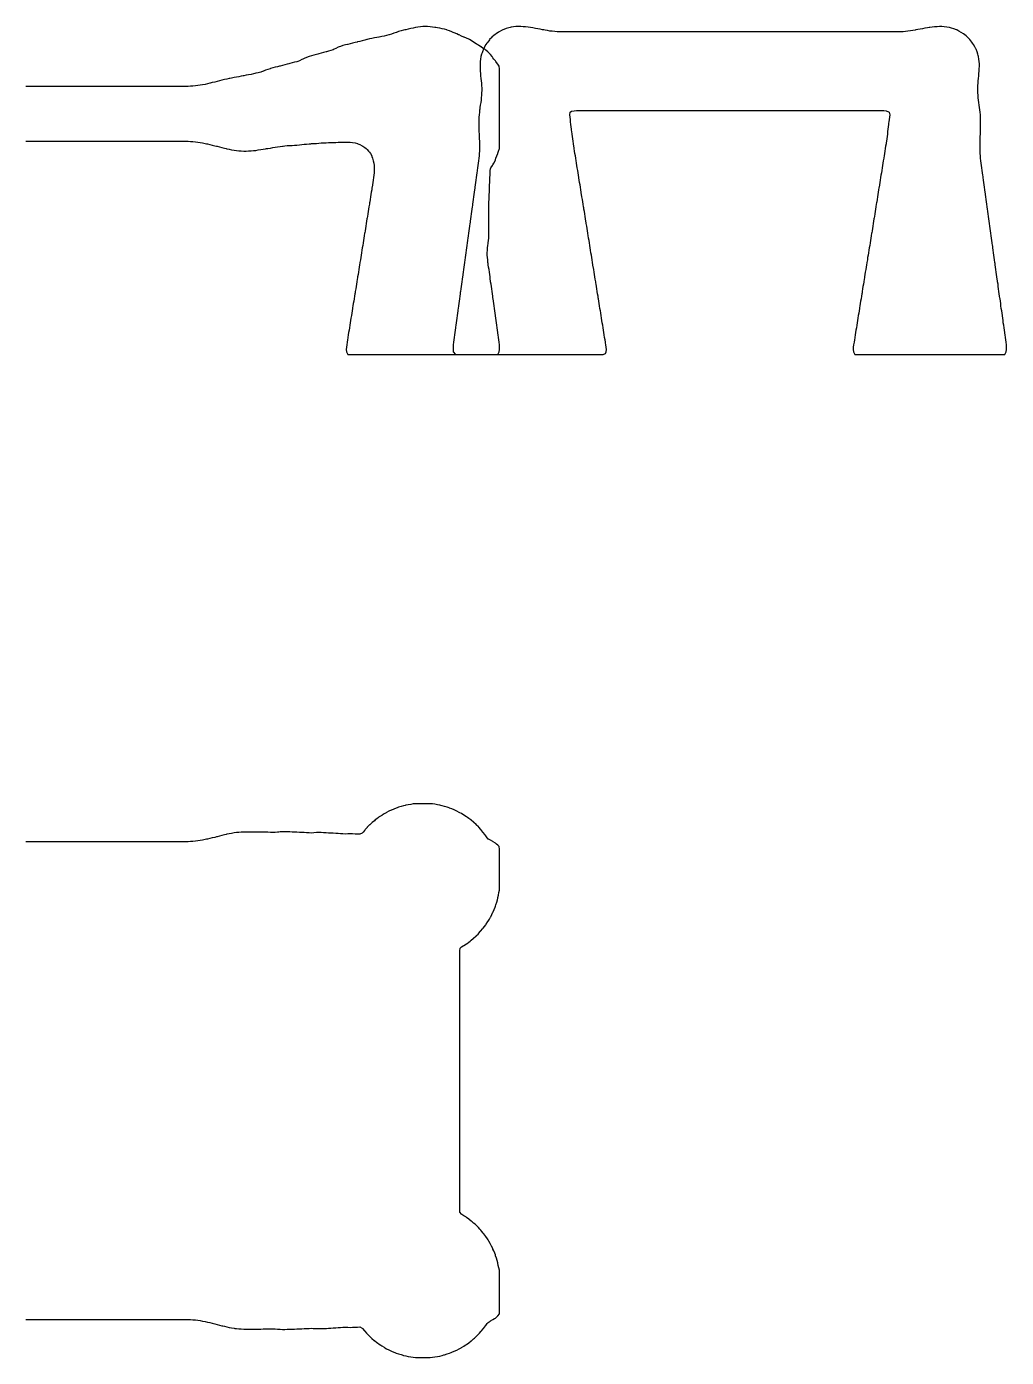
# Model space of a CAD drawing. Header units: millimetres. Extents: x -914 to 1543, y -1243 to 521.
# Drawn here: x 328 to 1543, y -1243 to 406 of the extents above; entities that cross this region are included whole.
import ezdxf

# ---------------------------------------------------------------- set-up
doc = ezdxf.new("R2010")
doc.units = ezdxf.units.MM
for name, color, linetype in [('FRONT', 7, 'Continuous'), ('PLAN', 7, 'Continuous'), ('SIDE', 7, 'Continuous')]:
    doc.layers.add(name, color=color, linetype=linetype)

msp = doc.modelspace()

# ---------------------------------------------------------------- linework, layer by layer
at = {"layer": 'FRONT'}
msp.add_lwpolyline([(327.5, 264), (330.5, 264), (333.5, 264), (336.5, 264), (339.5, 264), (342.5, 264), (345.5, 264), (348.5, 264), (351.5, 264), (354.5, 264), (357.5, 264), (360.5, 264), (363.5, 264), (366.5, 264), (369.5, 264), (372.5, 264), (375.5, 264), (378.5, 264), (381.5, 264), (384.5, 264), (387.5, 264), (390.5, 264), (393.5, 264), (396.5, 264), (399.5, 264), (402.5, 264), (405.5, 264), (408.5, 264), (411.5, 264), (414.5, 264), (417.5, 264), (420.5, 264), (423.5, 264), (426.5, 264), (429.5, 264), (432.5, 264), (435.5, 264), (438.5, 264), (441.5, 264), (444.5, 264), (447.5, 264), (450.5, 264), (453.5, 264), (456.5, 264), (459.5, 264), (462.5, 264), (465.5, 264), (468.5, 264), (471.5, 264), (474.5, 264), (477.5, 264), (480.5, 264), (483.5, 264), (486.5, 264), (489.5, 264), (492.5, 264), (495.5, 264), (498.5, 264), (501.5, 264), (504.5, 264), (507.5, 264), (510.5, 264), (513.5, 264), (516.5, 264), (519.5, 264), (522.5, 264), (525.5, 264), (528.5, 264), (531.5, 263.8), (534.5, 263.6), (537.5, 263.3), (540.5, 263), (543.5, 262.5), (546.5, 262), (549.5, 261.4), (551.5, 261), (552.5, 260.8), (555.5, 260.1), (558.5, 259.3), (561.5, 258.6), (563.6, 258), (564.5, 257.8), (567.5, 257), (570.5, 256.2), (573.5, 255.5), (575.6, 255), (576.5, 254.8), (579.5, 254.2), (582.5, 253.6), (585.5, 253.1), (588.5, 252.7), (591.5, 252.4), (594.5, 252.2), (597.5, 252), (600.5, 252), (603.5, 252.1), (606.5, 252.2), (609.5, 252.5), (612.5, 252.8), (615.5, 253.3), (618.5, 253.8), (621.5, 254.3), (624.5, 254.8), (625.8, 255), (627.5, 255.3), (630.5, 255.7), (633.5, 256.2), (636.5, 256.6), (639.5, 257.1), (642.5, 257.5), (645.5, 257.9), (646.3, 258), (648.5, 258.3), (651.5, 258.7), (654.5, 258.9), (657.5, 259), (660.5, 259.2), (663.5, 259.4), (666.5, 259.7), (669.5, 260), (672.5, 260.3), (675.5, 260.5), (678.5, 260.8), (680.8, 261), (681.5, 261.1), (684.5, 261.3), (687.5, 261.5), (690.5, 261.8), (693.5, 262), (696.5, 262.2), (699.5, 262.3), (702.5, 262.4), (705.5, 262.5), (708.5, 262.6), (711.5, 262.7), (714.5, 262.8), (717.5, 263), (720.5, 263.1), (723.5, 263.1), (726.5, 263), (729.5, 262.8), (732.5, 262.5), (735.5, 262), (738.5, 261.1), (738.9, 261), (741.5, 260), (744.5, 258.5), (745.3, 258), (747.5, 256.5), (749.4, 255), (750.5, 254), (752.3, 252), (753.5, 250.5), (754.5, 249), (756.1, 246), (756.5, 245), (757.2, 243), (758.1, 240), (758.7, 237), (759, 234), (759.2, 231), (759.2, 228), (759.1, 225), (758.9, 222), (758.5, 219), (758, 216), (757.6, 213), (757.1, 210), (756.6, 207), (756.5, 206.4), (756.1, 204), (755.6, 201), (755.1, 198), (754.7, 195), (754.2, 192), (753.7, 189), (753.5, 187.8), (753.2, 186), (752.7, 183), (752.2, 180), (751.7, 177), (751.3, 174), (750.8, 171), (750.5, 169.3), (750.3, 168), (749.8, 165), (749.3, 162), (748.8, 159), (748.4, 156), (747.9, 153), (747.5, 150.7), (747.4, 150), (746.9, 147), (746.4, 144), (745.9, 141), (745.5, 138), (745, 135), (744.5, 132.1), (744.5, 132), (744, 129), (743.5, 126), (743, 123), (742.5, 120), (742.1, 117), (741.6, 114), (741.5, 113.5), (741.1, 111), (740.6, 108), (740.1, 105), (739.6, 102), (739.2, 99), (738.7, 96), (738.5, 94.9), (738.2, 93), (737.7, 90), (737.2, 87), (736.7, 84), (736.3, 81), (735.8, 78), (735.5, 76.3), (735.3, 75), (734.8, 72), (734.3, 69), (733.8, 66), (733.3, 63), (732.9, 60), (732.5, 57.8), (732.4, 57), (731.9, 54), (731.4, 51), (730.9, 48), (730.4, 45), (730, 42), (729.5, 39.2), (729.5, 39), (729, 36), (728.5, 33), (728, 30), (727.5, 27), (727, 24), (726.6, 21), (726.5, 20.6), (726.1, 18), (725.6, 15), (725.1, 12), (724.7, 9), (724.4, 6), (724.8, 3), (726.5, 0), (729.5, 0), (732.5, 0), (735.5, 0), (738.5, 0), (741.5, 0), (744.5, 0), (747.5, 0), (750.5, 0), (753.5, 0), (756.5, 0), (759.5, 0), (762.5, 0), (765.5, 0), (768.5, 0), (771.5, 0), (774.5, 0), (777.5, 0), (780.5, 0), (783.5, 0), (786.5, 0), (789.5, 0), (792.5, 0), (795.5, 0), (798.5, 0), (801.5, 0), (804.5, 0), (807.5, 0), (810.5, 0), (813.5, 0), (816.5, 0), (819.5, 0), (822.5, 0), (825.5, 0), (828.5, 0), (831.5, 0), (834.5, 0), (837.5, 0), (840.5, 0), (843.5, 0), (846.5, 0), (849.5, 0), (852.5, 0), (855.5, 0), (858.5, 0), (861.5, 0), (864.5, 0), (867.5, 0), (870.5, 0), (873.5, 0), (876.5, 0), (879.5, 0), (882.5, 0), (885.5, 0), (888.5, 0), (891.5, 0), (894.5, 0), (897.5, 0), (900.5, 0), (903.5, 0), (906.5, 0), (909.5, 0), (912.5, 0), (914.3, 3), (914.5, 6), (914.5, 9), (914.5, 12), (914.1, 15), (913.7, 18), (913.2, 21), (912.8, 24), (912.5, 26.4), (912.4, 27), (912, 30), (911.6, 33), (911.2, 36), (910.7, 39), (910.3, 42), (909.9, 45), (909.5, 47.9), (909.5, 48), (909.1, 51), (908.7, 54), (908.2, 57), (907.8, 60), (907.4, 63), (907, 66), (906.6, 69), (906.5, 69.5), (906.1, 72), (905.7, 75), (905.3, 78), (904.9, 81), (904.5, 84), (904.1, 87), (903.6, 90), (903.5, 91), (903.2, 93), (902.8, 96), (902.4, 99), (902, 102), (901.6, 105), (901.1, 108), (900.7, 111), (900.5, 112.6), (900.3, 114), (899.9, 117), (899.5, 120), (899.3, 123), (899.3, 126), (899.5, 129), (899.8, 132), (900.2, 135), (900.5, 137.2), (900.6, 138), (901, 141), (901.2, 144), (901.3, 147), (901.3, 150), (901.3, 153), (901.2, 156), (901.2, 159), (901.2, 162), (901.2, 165), (901.2, 168), (901.2, 171), (901.2, 174), (901.3, 177), (901.3, 180), (901.4, 183), (901.5, 186), (901.5, 189), (901.6, 192), (901.7, 195), (901.9, 198), (902, 201), (902.1, 204), (902.2, 207), (902.3, 210), (902.4, 213), (902.5, 216), (902.7, 219), (902.8, 222), (902.9, 225), (903, 228), (903.5, 229.7), (904, 231), (906, 234), (906.5, 234.8), (907.7, 237), (909.1, 240), (909.5, 241.1), (910.2, 243), (911.3, 246), (912.4, 249), (912.5, 249.4), (913.5, 252), (914.5, 255), (914.5, 258), (914.5, 261), (914.5, 264), (914.5, 267), (914.5, 270), (914.5, 273), (914.5, 276), (914.5, 279), (914.5, 282), (914.5, 285), (914.5, 288), (914.5, 291), (914.5, 294), (914.5, 297), (914.5, 300), (914.5, 303), (914.5, 306), (914.5, 309), (914.5, 312), (914.5, 315), (914.5, 318), (914.5, 321), (914.5, 324), (914.5, 327), (914.5, 330), (914.5, 333), (914.5, 336), (914.5, 339), (914.5, 342), (914.5, 345), (914.5, 348), (914.5, 351), (914.5, 354), (914.3, 357), (912.5, 359.5), (912.5, 359.5), (912.2, 360), (909.9, 363), (909.5, 363.6), (907.7, 366), (906.5, 367.6), (905.4, 369), (903.5, 371.4), (903, 372), (900.5, 374.6), (900.1, 375), (897.5, 377.1), (896.3, 378), (894.5, 379.2), (891.7, 381), (891.5, 381.1), (888.5, 383), (886.9, 384), (885.5, 384.9), (882.5, 386.8), (882.2, 387), (879.5, 388.8), (877.3, 390), (876.5, 390.4), (873.5, 391.9), (870.9, 393), (870.5, 393.2), (867.5, 394.4), (864.5, 395.8), (863.9, 396), (861.5, 397.1), (858.5, 398.4), (857.1, 399), (855.5, 399.7), (852.5, 400.9), (849.5, 401.9), (849.3, 402), (846.5, 402.8), (843.5, 403.5), (840.5, 404.1), (837.5, 404.7), (835.5, 405), (834.5, 405.2), (831.5, 405.5), (828.5, 405.8), (825.5, 406.1), (822.5, 406.1), (819.5, 406.1), (816.5, 405.8), (813.5, 405.4), (810.8, 405), (810.5, 404.9), (807.5, 404.4), (804.5, 403.8), (801.5, 403.1), (798.5, 402.3), (797.2, 402), (795.5, 401.6), (792.5, 400.8), (789.5, 399.9), (786.9, 399), (786.5, 398.9), (783.5, 397.9), (780.5, 396.9), (777.6, 396), (777.5, 396), (774.5, 395.1), (771.5, 394.4), (768.5, 393.7), (765.5, 393.1), (764.8, 393), (762.5, 392.6), (759.5, 392.1), (756.5, 391.5), (753.5, 390.8), (750.5, 390), (750.3, 390), (747.5, 389.3), (744.5, 388.6), (741.5, 387.8), (738.5, 387.1), (738.2, 387), (735.5, 386.3), (732.5, 385.6), (729.5, 384.8), (726.5, 384.1), (726.1, 384), (723.5, 383.4), (720.5, 382.6), (717.5, 381.7), (715.6, 381), (714.5, 380.6), (711.5, 379.1), (709.4, 378), (708.5, 377.5), (705.5, 376.6), (702.5, 375.8), (699.9, 375), (699.5, 374.9), (696.5, 374), (693.5, 373.2), (690.5, 372.3), (689.3, 372), (687.5, 371.5), (684.5, 370.7), (681.5, 369.9), (678.5, 369), (678.4, 369), (675.5, 368), (672.5, 366.8), (670.8, 366), (669.5, 365.3), (666.5, 363.7), (664.4, 363), (663.5, 362.7), (660.5, 361.9), (657.5, 361.1), (654.5, 360.3), (653.4, 360), (651.5, 359.5), (648.5, 358.7), (645.5, 357.9), (642.5, 357.2), (641.7, 357), (639.5, 356.4), (636.5, 355.7), (633.5, 355), (630.5, 354.1), (630.1, 354), (627.5, 353.2), (624.5, 352), (622, 351), (621.5, 350.8), (618.5, 349.7), (615.5, 349), (612.5, 348.3), (611.1, 348), (609.5, 347.7), (606.5, 347), (603.5, 346.4), (600.5, 345.8), (597.5, 345.2), (596.6, 345), (594.5, 344.6), (591.5, 344), (588.5, 343.5), (585.5, 342.9), (582.5, 342.4), (580.4, 342), (579.5, 341.8), (576.5, 341.2), (573.5, 340.5), (570.5, 339.8), (567.5, 339), (567.5, 339), (564.5, 338.2), (561.5, 337.4), (558.5, 336.7), (555.8, 336), (555.5, 335.9), (552.5, 335.2), (549.5, 334.6), (546.5, 334), (543.5, 333.5), (540.5, 333), (540.4, 333), (537.5, 332.7), (534.5, 332.4), (531.5, 332.2), (528.5, 332), (525.5, 332), (522.5, 332), (519.5, 332), (516.5, 332), (513.5, 332), (510.5, 332), (507.5, 332), (504.5, 332), (501.5, 332), (498.5, 332), (495.5, 332), (492.5, 332), (489.5, 332), (486.5, 332), (483.5, 332), (480.5, 332), (477.5, 332), (474.5, 332), (471.5, 332), (468.5, 332), (465.5, 332), (462.5, 332), (459.5, 332), (456.5, 332), (453.5, 332), (450.5, 332), (447.5, 332), (444.5, 332), (441.5, 332), (438.5, 332), (435.5, 332), (432.5, 332), (429.5, 332), (426.5, 332), (423.5, 332), (420.5, 332), (417.5, 332), (414.5, 332), (411.5, 332), (408.5, 332), (405.5, 332), (402.5, 332), (399.5, 332), (396.5, 332), (393.5, 332), (390.5, 332), (387.5, 332), (384.5, 332), (381.5, 332), (378.5, 332), (375.5, 332), (372.5, 332), (369.5, 332), (366.5, 332), (363.5, 332), (360.5, 332), (357.5, 332), (354.5, 332), (351.5, 332), (348.5, 332), (345.5, 332), (342.5, 332), (339.5, 332), (336.5, 332), (333.5, 332), (330.5, 332), (327.5, 332)], dxfattribs=at)
at = {"layer": 'PLAN'}
msp.add_lwpolyline([(327.5, -1196), (330.5, -1196), (333.5, -1196), (336.5, -1196), (339.5, -1196), (342.5, -1196), (345.5, -1196), (348.5, -1196), (351.5, -1196), (354.5, -1196), (357.5, -1196), (360.5, -1196), (363.5, -1196), (366.5, -1196), (369.5, -1196), (372.5, -1196), (375.5, -1196), (378.5, -1196), (381.5, -1196), (384.5, -1196), (387.5, -1196), (390.5, -1196), (393.5, -1196), (396.5, -1196), (399.5, -1196), (402.5, -1196), (405.5, -1196), (408.5, -1196), (411.5, -1196), (414.5, -1196), (417.5, -1196), (420.5, -1196), (423.5, -1196), (426.5, -1196), (429.5, -1196), (432.5, -1196), (435.5, -1196), (438.5, -1196), (441.5, -1196), (444.5, -1196), (447.5, -1196), (450.5, -1196), (453.5, -1196), (456.5, -1196), (459.5, -1196), (462.5, -1196), (465.5, -1196), (468.5, -1196), (471.5, -1196), (474.5, -1196), (477.5, -1196), (480.5, -1196), (483.5, -1196), (486.5, -1196), (489.5, -1196), (492.5, -1196), (495.5, -1196), (498.5, -1196), (501.5, -1196), (504.5, -1196), (507.5, -1196), (510.5, -1196), (513.5, -1196), (516.5, -1196), (519.5, -1196), (522.5, -1196), (525.5, -1196), (528.5, -1196), (531.5, -1196.2), (534.5, -1196.4), (537.5, -1196.6), (540.5, -1197), (543.5, -1197.4), (546.5, -1198), (546.7, -1198), (549.5, -1198.6), (552.5, -1199.2), (555.5, -1199.9), (558.5, -1200.7), (559.8, -1201), (561.5, -1201.4), (564.5, -1202.2), (567.5, -1203), (570.5, -1203.8), (571.5, -1204), (573.5, -1204.5), (576.5, -1205.2), (579.5, -1205.8), (582.5, -1206.4), (585.5, -1206.9), (586.4, -1207), (588.5, -1207.3), (591.5, -1207.6), (594.5, -1207.8), (597.5, -1208), (600.5, -1208), (603.5, -1208), (606.5, -1208), (609.5, -1208), (612.5, -1207.9), (615.5, -1207.9), (618.5, -1207.9), (621.5, -1207.8), (624.5, -1207.8), (627.5, -1207.7), (630.5, -1207.6), (633.5, -1207.6), (636.5, -1207.6), (639.5, -1207.9), (642.5, -1208.1), (645.5, -1208.3), (648.5, -1208.3), (651.5, -1208.2), (654.5, -1208.1), (657.5, -1208), (660.5, -1207.9), (663.5, -1207.7), (666.5, -1207.6), (669.5, -1207.5), (672.5, -1207.3), (675.5, -1207.2), (678.5, -1207), (678.7, -1207), (681.5, -1206.8), (683.5, -1207), (684.5, -1207.1), (687.5, -1207.3), (690.5, -1207.4), (693.5, -1207.3), (696.5, -1207.2), (699.5, -1207), (700, -1207), (702.5, -1206.8), (705.5, -1206.7), (708.5, -1206.5), (711.5, -1206.3), (714.5, -1206.1), (717.5, -1205.9), (720.5, -1205.7), (723.5, -1205.5), (726.5, -1205.7), (729.5, -1205.8), (732.5, -1205.7), (735.5, -1205.6), (738.5, -1205.4), (741.5, -1205.2), (744.5, -1206.8), (744.6, -1207), (747.1, -1210), (747.5, -1210.5), (749.8, -1213), (750.5, -1213.8), (752.7, -1216), (753.5, -1216.8), (755.8, -1219), (756.5, -1219.6), (759.3, -1222), (759.5, -1222.2), (762.5, -1224.5), (763.2, -1225), (765.5, -1226.6), (767.5, -1228), (768.5, -1228.7), (771.5, -1230.5), (772.4, -1231), (774.5, -1232.2), (777.5, -1233.7), (778, -1234), (780.5, -1235.1), (783.5, -1236.5), (784.9, -1237), (786.5, -1237.6), (789.5, -1238.6), (792.5, -1239.6), (793.8, -1240), (795.5, -1240.5), (798.5, -1241.2), (801.5, -1241.8), (804.5, -1242.4), (807.5, -1242.8), (810.5, -1243), (813.5, -1243), (816.5, -1243), (819.5, -1243), (822.5, -1243), (825.5, -1243), (828.5, -1243), (831.5, -1242.9), (834.5, -1242.5), (837.5, -1241.9), (840.5, -1241.3), (843.5, -1240.6), (845.7, -1240), (846.5, -1239.8), (849.5, -1238.8), (852.5, -1237.8), (854.6, -1237), (855.5, -1236.7), (858.5, -1235.3), (861.5, -1234), (861.5, -1234), (864.5, -1232.4), (867.1, -1231), (867.5, -1230.8), (870.5, -1228.9), (872, -1228), (873.5, -1227), (876.4, -1225), (876.5, -1224.9), (879.5, -1222.6), (880.2, -1222), (882.5, -1220), (883.7, -1219), (885.5, -1217.3), (886.8, -1216), (888.5, -1214.3), (889.7, -1213), (891.5, -1211), (892.4, -1210), (894.5, -1207.5), (894.9, -1207), (897.1, -1204), (897.5, -1203.5), (899.2, -1201), (900.5, -1199.6), (903.2, -1198), (903.5, -1197.9), (906.5, -1196.2), (908.3, -1195), (909.5, -1194.2), (912.2, -1192), (912.5, -1191.7), (914.5, -1189), (914.5, -1186), (914.5, -1183), (914.5, -1180), (914.5, -1177), (914.5, -1174), (914.5, -1171), (914.5, -1168), (914.5, -1165), (914.5, -1162), (914.5, -1159), (914.5, -1156), (914.5, -1153), (914.5, -1150), (914.5, -1147), (914.5, -1144), (914.5, -1141), (914.5, -1138), (914.5, -1135), (913.7, -1132), (913.1, -1129), (912.5, -1126.1), (912.5, -1126), (911.7, -1123), (910.8, -1120), (909.8, -1117), (909.5, -1116), (908.7, -1114), (907.5, -1111), (906.5, -1108.7), (906.2, -1108), (904.7, -1105), (903.5, -1102.7), (903.2, -1102), (901.4, -1099), (900.5, -1097.5), (899.5, -1096), (897.5, -1093), (897.5, -1093), (895.2, -1090), (894.5, -1089.1), (892.8, -1087), (891.5, -1085.5), (890.2, -1084), (888.5, -1082.2), (887.3, -1081), (885.5, -1079.2), (884.2, -1078), (882.5, -1076.5), (880.8, -1075), (879.5, -1074), (877, -1072), (876.5, -1071.6), (873.5, -1069.5), (872.8, -1069), (870.5, -1067.5), (868, -1066), (867.5, -1065.7), (865.5, -1063), (865.5, -1060), (865.5, -1057), (865.5, -1054), (865.5, -1051), (865.5, -1048), (865.5, -1045), (865.5, -1042), (865.5, -1039), (865.5, -1036), (865.5, -1033), (865.5, -1030), (865.5, -1027), (865.5, -1024), (865.5, -1021), (865.5, -1018), (865.5, -1015), (865.5, -1012), (865.5, -1009), (865.5, -1006), (865.5, -1003), (865.5, -1000), (865.5, -997), (865.5, -994), (865.5, -991), (865.5, -988), (865.5, -985), (865.5, -982), (865.5, -979), (865.5, -976), (865.5, -973), (865.5, -970), (865.5, -967), (865.5, -964), (865.5, -961), (865.5, -958), (865.5, -955), (865.5, -952), (865.5, -949), (865.5, -946), (865.5, -943), (865.5, -940), (865.5, -937), (865.5, -934), (865.5, -931), (865.5, -928), (865.5, -925), (865.5, -922), (865.5, -919), (865.5, -916), (865.5, -913), (865.5, -910), (865.5, -907), (865.5, -904), (865.5, -901), (865.5, -898), (865.5, -895), (865.5, -892), (865.5, -889), (865.5, -886), (865.5, -883), (865.5, -880), (865.5, -877), (865.5, -874), (865.5, -871), (865.5, -868), (865.5, -865), (865.5, -862), (865.5, -859), (865.5, -856), (865.5, -853), (865.5, -850), (865.5, -847), (865.5, -844), (865.5, -841), (865.5, -838), (865.5, -835), (865.5, -832), (865.5, -829), (865.5, -826), (865.5, -823), (865.5, -820), (865.5, -817), (865.5, -814), (865.5, -811), (865.5, -808), (865.5, -805), (865.5, -802), (865.5, -799), (865.5, -796), (865.5, -793), (865.5, -790), (865.5, -787), (865.5, -784), (865.5, -781), (865.5, -778), (865.5, -775), (865.5, -772), (865.5, -769), (865.5, -766), (865.5, -763), (865.5, -760), (865.5, -757), (865.5, -754), (865.5, -751), (865.5, -748), (865.5, -745), (865.5, -742), (865.5, -739), (865.8, -736), (867.5, -734.3), (869.7, -733), (870.5, -732.5), (873.5, -730.5), (874.3, -730), (876.5, -728.4), (878.3, -727), (879.5, -726.1), (882, -724), (882.5, -723.6), (885.3, -721), (885.5, -720.8), (888.4, -718), (888.5, -717.8), (891.1, -715), (891.5, -714.6), (893.6, -712), (894.5, -710.9), (896, -709), (897.5, -706.9), (898.2, -706), (900.2, -703), (900.5, -702.5), (902, -700), (903.5, -697.4), (903.7, -697), (905.2, -694), (906.5, -691.4), (906.7, -691), (907.9, -688), (909.1, -685), (909.5, -684), (910.2, -682), (911.1, -679), (912, -676), (912.5, -673.9), (912.7, -673), (913.3, -670), (913.8, -667), (914.5, -664), (914.5, -661), (914.5, -658), (914.5, -655), (914.5, -652), (914.5, -649), (914.5, -646), (914.5, -643), (914.5, -640), (914.5, -637), (914.5, -634), (914.5, -631), (914.5, -628), (914.5, -625), (914.5, -622), (914.5, -619), (914.5, -616), (914.5, -613), (914.2, -610), (912.5, -608.3), (912.5, -608.3), (911, -607), (909.5, -605.8), (906.8, -604), (906.5, -603.8), (903.5, -602.2), (900.9, -601), (900.5, -600.7), (898.5, -598), (897.5, -596.6), (896.4, -595), (894.5, -592.5), (894.1, -592), (891.6, -589), (891.5, -588.9), (888.8, -586), (888.5, -585.7), (885.8, -583), (885.5, -582.7), (882.6, -580), (882.5, -579.9), (879.5, -577.4), (879, -577), (876.5, -575.1), (874.9, -574), (873.5, -573), (870.5, -571), (870.5, -571), (867.5, -569.2), (865.3, -568), (864.5, -567.6), (861.5, -566), (859.3, -565), (858.5, -564.6), (855.5, -563.4), (852.5, -562.2), (852, -562), (849.5, -561.2), (846.5, -560.2), (843.5, -559.4), (841.9, -559), (840.5, -558.7), (837.5, -558.1), (834.5, -557.6), (831.5, -557.1), (828.5, -557), (825.5, -557), (822.5, -557), (819.5, -557), (816.5, -557), (813.5, -557), (810.5, -557), (807.5, -557.2), (804.5, -557.7), (801.5, -558.2), (798.5, -558.8), (797.6, -559), (795.5, -559.5), (792.5, -560.4), (789.5, -561.3), (787.5, -562), (786.5, -562.4), (783.5, -563.6), (780.5, -564.8), (780.1, -565), (777.5, -566.3), (774.5, -567.8), (774.1, -568), (771.5, -569.5), (769, -571), (768.5, -571.3), (765.5, -573.3), (764.6, -574), (762.5, -575.5), (760.6, -577), (759.5, -577.9), (756.9, -580), (756.5, -580.4), (753.7, -583), (753.5, -583.1), (750.7, -586), (750.5, -586.2), (747.9, -589), (747.5, -589.5), (745.4, -592), (744.5, -593.2), (741.5, -594.8), (738.5, -594.6), (735.5, -594.4), (732.5, -594.3), (729.5, -594.2), (726.5, -594.3), (723.5, -594.5), (720.5, -594.3), (717.5, -594.1), (714.5, -593.9), (711.5, -593.7), (708.5, -593.5), (705.5, -593.3), (702.5, -593.2), (699.5, -593), (696.5, -592.8), (693.5, -592.7), (690.5, -592.6), (687.5, -592.7), (684.5, -592.9), (681.5, -593.2), (678.5, -593), (675.5, -592.8), (672.5, -592.7), (669.5, -592.5), (666.5, -592.4), (663.5, -592.3), (660.5, -592.1), (657.5, -592), (657.5, -592), (654.5, -591.9), (651.5, -591.8), (648.5, -591.7), (645.5, -591.7), (642.5, -591.9), (640.9, -592), (639.5, -592.1), (636.5, -592.4), (633.5, -592.4), (630.5, -592.4), (627.5, -592.3), (624.5, -592.2), (621.5, -592.2), (618.5, -592.1), (615.5, -592.1), (612.5, -592.1), (609.5, -592), (606.5, -592), (603.5, -592), (600.5, -592), (597.5, -592), (594.5, -592.2), (591.5, -592.4), (588.5, -592.7), (585.5, -593.1), (582.5, -593.6), (579.5, -594.2), (576.5, -594.8), (575.7, -595), (573.5, -595.5), (570.5, -596.2), (567.5, -597), (564.5, -597.8), (563.7, -598), (561.5, -598.6), (558.5, -599.3), (555.5, -600.1), (552.5, -600.8), (551.5, -601), (549.5, -601.4), (546.5, -602), (543.5, -602.6), (540.5, -603), (537.5, -603.4), (534.5, -603.6), (531.5, -603.8), (528.5, -604), (526.5, -604), (525.5, -604), (522.5, -604), (519.5, -604), (516.5, -604), (513.5, -604), (510.5, -604), (507.5, -604), (504.5, -604), (501.5, -604), (498.5, -604), (495.5, -604), (492.5, -604), (489.5, -604), (486.5, -604), (483.5, -604), (480.5, -604), (477.5, -604), (474.5, -604), (471.5, -604), (468.5, -604), (465.5, -604), (462.5, -604), (459.5, -604), (456.5, -604), (453.5, -604), (450.5, -604), (447.5, -604), (444.5, -604), (441.5, -604), (438.5, -604), (435.5, -604), (432.5, -604), (429.5, -604), (426.5, -604), (423.5, -604), (420.5, -604), (417.5, -604), (414.5, -604), (411.5, -604), (408.5, -604), (405.5, -604), (402.5, -604), (399.5, -604), (396.5, -604), (393.5, -604), (390.5, -604), (387.5, -604), (384.5, -604), (381.5, -604), (378.5, -604), (375.5, -604), (372.5, -604), (369.5, -604), (366.5, -604), (363.5, -604), (360.5, -604), (357.5, -604), (354.5, -604), (351.5, -604), (348.5, -604), (345.5, -604), (342.5, -604), (339.5, -604), (336.5, -604), (333.5, -604), (330.5, -604), (327.5, -604)], dxfattribs=at)
at = {"layer": 'SIDE'}
msp.add_lwpolyline([(1541, 26.4), (1540.9, 27), (1540.5, 30), (1540.1, 33), (1539.7, 36), (1539.2, 39), (1538.8, 42), (1538.4, 45), (1538, 47.9), (1538, 48), (1537.6, 51), (1537.2, 54), (1536.7, 57), (1536.3, 60), (1535.9, 63), (1535.5, 66), (1535.1, 69), (1535, 69.5), (1534.6, 72), (1534.2, 75), (1533.8, 78), (1533.4, 81), (1533, 84), (1532.6, 87), (1532.1, 90), (1532, 91), (1531.7, 93), (1531.3, 96), (1530.9, 99), (1530.5, 102), (1530.1, 105), (1529.6, 108), (1529.2, 111), (1529, 112.6), (1528.8, 114), (1528.4, 117), (1528, 120), (1527.6, 123), (1527.1, 126), (1526.7, 129), (1526.3, 132), (1526, 134.2), (1525.9, 135), (1525.5, 138), (1525.1, 141), (1524.6, 144), (1524.2, 147), (1523.8, 150), (1523.4, 153), (1523, 155.8), (1523, 156), (1522.5, 159), (1522.1, 162), (1521.7, 165), (1521.3, 168), (1520.9, 171), (1520.5, 174), (1520, 177), (1520, 177.3), (1519.6, 180), (1519.2, 183), (1518.8, 186), (1518.4, 189), (1518, 192), (1517.5, 195), (1517.1, 198), (1517, 198.9), (1516.7, 201), (1516.3, 204), (1515.9, 207), (1515.5, 210), (1515, 213), (1514.6, 216), (1514.2, 219), (1514, 220.5), (1513.8, 222), (1513.4, 225), (1513, 228), (1512.5, 231), (1512.1, 234), (1511.7, 237), (1511.3, 240), (1511, 243), (1511, 243), (1510.7, 246), (1510.6, 249), (1510.4, 252), (1510.4, 255), (1510.4, 258), (1510.4, 261), (1510.4, 264), (1510.5, 267), (1510.6, 270), (1510.8, 273), (1510.9, 276), (1511, 279), (1511, 280.3), (1511, 282), (1511.1, 285), (1511.1, 288), (1511, 291), (1511, 291.3), (1510.9, 294), (1510.7, 297), (1510.4, 300), (1510.1, 303), (1509.7, 306), (1509.2, 309), (1508.7, 312), (1508.3, 315), (1508, 318), (1508, 318.2), (1507.8, 321), (1507.6, 324), (1507.5, 327), (1507.5, 330), (1507.6, 333), (1507.8, 336), (1508, 337.8), (1508.1, 339), (1508.4, 342), (1508.8, 345), (1509, 348), (1509.3, 351), (1509.4, 354), (1509.5, 357), (1509.5, 360), (1509.3, 363), (1508.9, 366), (1508.4, 369), (1508, 370.4), (1507.6, 372), (1506.6, 375), (1505.4, 378), (1505, 378.8), (1503.9, 381), (1502.2, 384), (1502, 384.2), (1500.1, 387), (1499, 388.4), (1497.7, 390), (1496, 391.8), (1494.8, 393), (1493, 394.6), (1491.3, 396), (1490, 397), (1487, 399), (1487, 399), (1484, 400.7), (1481.4, 402), (1481, 402.2), (1478, 403.4), (1475, 404.3), (1472.3, 405), (1472, 405.1), (1469, 405.6), (1466, 406), (1463, 406.1), (1460, 406.1), (1457, 406), (1454, 405.8), (1451, 405.5), (1448, 405.1), (1447.1, 405), (1445, 404.7), (1442, 404.2), (1439, 403.6), (1436, 403), (1433, 402.5), (1430.6, 402), (1430, 401.9), (1427, 401.3), (1424, 400.8), (1421, 400.4), (1418, 400.1), (1415, 399.8), (1412, 399.7), (1409, 399.7), (1406, 399.7), (1403, 399.7), (1400, 399.7), (1397, 399.7), (1394, 399.7), (1391, 399.7), (1388, 399.7), (1385, 399.7), (1382, 399.7), (1379, 399.7), (1376, 399.7), (1373, 399.7), (1370, 399.7), (1367, 399.7), (1364, 399.7), (1361, 399.7), (1358, 399.7), (1355, 399.7), (1352, 399.7), (1349, 399.7), (1346, 399.7), (1343, 399.7), (1340, 399.7), (1337, 399.7), (1334, 399.7), (1331, 399.7), (1328, 399.7), (1325, 399.7), (1322, 399.7), (1319, 399.7), (1316, 399.7), (1313, 399.7), (1310, 399.7), (1307, 399.7), (1304, 399.7), (1301, 399.7), (1298, 399.7), (1295, 399.7), (1292, 399.7), (1289, 399.7), (1286, 399.7), (1283, 399.7), (1280, 399.7), (1277, 399.7), (1274, 399.7), (1271, 399.7), (1268, 399.7), (1265, 399.7), (1262, 399.7), (1259, 399.7), (1256, 399.7), (1253, 399.7), (1250, 399.7), (1247, 399.7), (1244, 399.7), (1241, 399.7), (1238, 399.7), (1235, 399.7), (1232, 399.7), (1229, 399.7), (1226, 399.7), (1223, 399.7), (1220, 399.7), (1217, 399.7), (1214, 399.7), (1211, 399.7), (1208, 399.7), (1205, 399.7), (1202, 399.7), (1199, 399.7), (1196, 399.7), (1193, 399.7), (1190, 399.7), (1187, 399.7), (1184, 399.7), (1181, 399.7), (1178, 399.7), (1175, 399.7), (1172, 399.7), (1169, 399.7), (1166, 399.7), (1163, 399.7), (1160, 399.7), (1157, 399.7), (1154, 399.7), (1151, 399.7), (1148, 399.7), (1145, 399.7), (1142, 399.7), (1139, 399.7), (1136, 399.7), (1133, 399.7), (1130, 399.7), (1127, 399.7), (1124, 399.7), (1121, 399.7), (1118, 399.7), (1115, 399.7), (1112, 399.7), (1109, 399.7), (1106, 399.7), (1103, 399.7), (1100, 399.7), (1097, 399.7), (1094, 399.7), (1091, 399.7), (1088, 399.7), (1085, 399.7), (1082, 399.7), (1079, 399.7), (1076, 399.7), (1073, 399.7), (1070, 399.7), (1067, 399.7), (1064, 399.7), (1061, 399.7), (1058, 399.7), (1055, 399.7), (1052, 399.7), (1049, 399.7), (1046, 399.7), (1043, 399.7), (1040, 399.7), (1037, 399.7), (1034, 399.7), (1031, 399.7), (1028, 399.7), (1025, 399.7), (1022, 399.7), (1019, 399.7), (1016, 399.7), (1013, 399.7), (1010, 399.7), (1007, 399.7), (1004, 399.7), (1001, 399.7), (998, 399.7), (995, 399.7), (992, 399.7), (989, 399.7), (986, 399.8), (983, 400), (980, 400.3), (977, 400.7), (974, 401.2), (971, 401.7), (969.4, 402), (968, 402.3), (965, 402.9), (962, 403.4), (959, 404), (956, 404.5), (953, 405), (953, 405), (950, 405.4), (947, 405.7), (944, 406), (941, 406.1), (938, 406.1), (935, 406.1), (932, 405.8), (929, 405.3), (927.7, 405), (926, 404.6), (923, 403.7), (920, 402.6), (918.6, 402), (917, 401.2), (914, 399.6), (913, 399), (911, 397.7), (908.7, 396), (908, 395.5), (905.2, 393), (905, 392.8), (902.3, 390), (902, 389.6), (899.9, 387), (899, 385.7), (897.8, 384), (896.1, 381), (896, 380.8), (894.6, 378), (893.4, 375), (893, 373.8), (892.4, 372), (891.6, 369), (891.1, 366), (890.7, 363), (890.5, 360), (890.5, 357), (890.6, 354), (890.7, 351), (891, 348), (891.2, 345), (891.6, 342), (891.9, 339), (892.2, 336), (892.4, 333), (892.5, 330), (892.5, 327), (892.4, 324), (892.3, 321), (892, 318), (891.7, 315), (891.3, 312), (890.8, 309), (890.3, 306), (890, 303.6), (889.9, 303), (889.6, 300), (889.3, 297), (889.1, 294), (889, 291), (888.9, 288), (888.9, 285), (889, 282), (889, 279), (889.1, 276), (889.2, 273), (889.4, 270), (889.5, 267), (889.6, 264), (889.6, 261), (889.6, 258), (889.6, 255), (889.6, 252), (889.4, 249), (889.3, 246), (889, 243), (888.7, 240), (888.3, 237), (887.9, 234), (887.5, 231), (887, 228), (887, 227.6), (886.6, 225), (886.2, 222), (885.8, 219), (885.4, 216), (885, 213), (884.5, 210), (884.1, 207), (884, 206.1), (883.7, 204), (883.3, 201), (882.9, 198), (882.5, 195), (882, 192), (881.6, 189), (881.2, 186), (881, 184.5), (880.8, 183), (880.4, 180), (880, 177), (879.5, 174), (879.1, 171), (878.7, 168), (878.3, 165), (878, 162.9), (877.9, 162), (877.5, 159), (877, 156), (876.6, 153), (876.2, 150), (875.8, 147), (875.4, 144), (875, 141.4), (874.9, 141), (874.5, 138), (874.1, 135), (873.7, 132), (873.3, 129), (872.9, 126), (872.4, 123), (872, 120), (872, 119.8), (871.6, 117), (871.2, 114), (870.8, 111), (870.4, 108), (869.9, 105), (869.5, 102), (869.1, 99), (869, 98.2), (868.7, 96), (868.3, 93), (867.9, 90), (867.4, 87), (867, 84), (866.6, 81), (866.2, 78), (866, 76.6), (865.8, 75), (865.4, 72), (864.9, 69), (864.5, 66), (864.1, 63), (863.7, 60), (863.3, 57), (863, 55.1), (862.8, 54), (862.4, 51), (862, 48), (861.6, 45), (861.2, 42), (860.8, 39), (860.3, 36), (860, 33.5), (859.9, 33), (859.5, 30), (859.1, 27), (858.7, 24), (858.3, 21), (857.8, 18), (857.4, 15), (857, 12), (857, 9), (857, 6), (857, 3), (860, 0), (863, 0), (866, 0), (869, 0), (872, 0), (875, 0), (878, 0), (881, 0), (884, 0), (887, 0), (890, 0), (893, 0), (896, 0), (899, 0), (902, 0), (905, 0), (908, 0), (911, 0), (914, 0), (917, 0), (920, 0), (923, 0), (926, 0), (929, 0), (932, 0), (935, 0), (938, 0), (941, 0), (944, 0), (947, 0), (950, 0), (953, 0), (956, 0), (959, 0), (962, 0), (965, 0), (968, 0), (971, 0), (974, 0), (977, 0), (980, 0), (983, 0), (986, 0), (989, 0), (992, 0), (995, 0), (998, 0), (1001, 0), (1004, 0), (1007, 0), (1010, 0), (1013, 0), (1016, 0), (1019, 0), (1022, 0), (1025, 0), (1028, 0), (1031, 0), (1034, 0), (1037, 0), (1040, 0), (1043, 0), (1046, 1.1), (1046.8, 3), (1047.1, 6), (1046.9, 9), (1046.4, 12), (1046, 14.4), (1045.9, 15), (1045.4, 18), (1044.9, 21), (1044.5, 24), (1044, 27), (1043.5, 30), (1043, 33), (1043, 33), (1042.5, 36), (1042, 39), (1041.5, 42), (1041.1, 45), (1040.6, 48), (1040.1, 51), (1040, 51.6), (1039.6, 54), (1039.1, 57), (1038.6, 60), (1038.2, 63), (1037.7, 66), (1037.2, 69), (1037, 70.1), (1036.7, 72), (1036.2, 75), (1035.7, 78), (1035.2, 81), (1034.8, 84), (1034.3, 87), (1034, 88.7), (1033.8, 90), (1033.3, 93), (1032.8, 96), (1032.3, 99), (1031.9, 102), (1031.4, 105), (1031, 107.3), (1030.9, 108), (1030.4, 111), (1029.9, 114), (1029.4, 117), (1029, 120), (1028.5, 123), (1028, 125.9), (1028, 126), (1027.5, 129), (1027, 132), (1026.5, 135), (1026, 138), (1025.6, 141), (1025.1, 144), (1025, 144.5), (1024.6, 147), (1024.1, 150), (1023.6, 153), (1023.1, 156), (1022.7, 159), (1022.2, 162), (1022, 163.1), (1021.7, 165), (1021.2, 168), (1020.7, 171), (1020.2, 174), (1019.8, 177), (1019.3, 180), (1019, 181.6), (1018.8, 183), (1018.3, 186), (1017.8, 189), (1017.3, 192), (1016.8, 195), (1016.4, 198), (1016, 200.2), (1015.9, 201), (1015.4, 204), (1014.9, 207), (1014.4, 210), (1013.9, 213), (1013.5, 216), (1013, 218.8), (1013, 219), (1012.5, 222), (1012, 225), (1011.5, 228), (1011, 231), (1010.5, 234), (1010.1, 237), (1010, 237.4), (1009.6, 240), (1009.1, 243), (1008.6, 246), (1008.1, 249), (1007.6, 252), (1007.2, 255), (1007, 256), (1006.7, 258), (1006.2, 261), (1005.7, 264), (1005.3, 267), (1004.9, 270), (1004.6, 273), (1004.2, 276), (1004, 277.7), (1003.9, 279), (1003.5, 282), (1003.2, 285), (1002.8, 288), (1002.5, 291), (1002.1, 294), (1001.7, 297), (1002.1, 300), (1004, 301.2), (1007, 301.9), (1010, 302), (1013, 302), (1016, 302), (1019, 302), (1022, 302), (1025, 302), (1028, 302), (1031, 302), (1034, 302), (1037, 302), (1040, 302), (1043, 302), (1046, 302), (1049, 302), (1052, 302), (1055, 302), (1058, 302), (1061, 302), (1064, 302), (1067, 302), (1070, 302), (1073, 302), (1076, 302), (1079, 302), (1082, 302), (1085, 302), (1088, 302), (1091, 302), (1094, 302), (1097, 302), (1100, 302), (1103, 302), (1106, 302), (1109, 302), (1112, 302), (1115, 302), (1118, 302), (1121, 302), (1124, 302), (1127, 302), (1130, 302), (1133, 302), (1136, 302), (1139, 302), (1142, 302), (1145, 302), (1148, 302), (1151, 302), (1154, 302), (1157, 302), (1160, 302), (1163, 302), (1166, 302), (1169, 302), (1172, 302), (1175, 302), (1178, 302), (1181, 302), (1184, 302), (1187, 302), (1190, 302), (1193, 302), (1196, 302), (1199, 302), (1202, 302), (1205, 302), (1208, 302), (1211, 302), (1214, 302), (1217, 302), (1220, 302), (1223, 302), (1226, 302), (1229, 302), (1232, 302), (1235, 302), (1238, 302), (1241, 302), (1244, 302), (1247, 302), (1250, 302), (1253, 302), (1256, 302), (1259, 302), (1262, 302), (1265, 302), (1268, 302), (1271, 302), (1274, 302), (1277, 302), (1280, 302), (1283, 302), (1286, 302), (1289, 302), (1292, 302), (1295, 302), (1298, 302), (1301, 302), (1304, 302), (1307, 302), (1310, 302), (1313, 302), (1316, 302), (1319, 302), (1322, 302), (1325, 302), (1328, 302), (1331, 302), (1334, 302), (1337, 302), (1340, 302), (1343, 302), (1346, 302), (1349, 302), (1352, 302), (1355, 302), (1358, 302), (1361, 302), (1364, 302), (1367, 302), (1370, 302), (1373, 302), (1376, 302), (1379, 302), (1382, 302), (1385, 302), (1388, 302), (1391, 302), (1394, 301.7), (1397, 300.7), (1397.8, 300), (1398.3, 297), (1397.9, 294), (1397.5, 291), (1397.2, 288), (1397, 286.5), (1396.8, 285), (1396.5, 282), (1396.1, 279), (1395.8, 276), (1395.4, 273), (1395.1, 270), (1394.7, 267), (1394.3, 264), (1394, 262.3), (1393.8, 261), (1393.3, 258), (1392.8, 255), (1392.4, 252), (1391.9, 249), (1391.4, 246), (1391, 243.6), (1390.9, 243), (1390.4, 240), (1389.9, 237), (1389.5, 234), (1389, 231), (1388.5, 228), (1388, 225), (1388, 225), (1387.5, 222), (1387, 219), (1386.5, 216), (1386.1, 213), (1385.6, 210), (1385.1, 207), (1385, 206.4), (1384.6, 204), (1384.1, 201), (1383.6, 198), (1383.2, 195), (1382.7, 192), (1382.2, 189), (1382, 187.8), (1381.7, 186), (1381.2, 183), (1380.7, 180), (1380.2, 177), (1379.8, 174), (1379.3, 171), (1379, 169.3), (1378.8, 168), (1378.3, 165), (1377.8, 162), (1377.3, 159), (1376.9, 156), (1376.4, 153), (1376, 150.7), (1375.9, 150), (1375.4, 147), (1374.9, 144), (1374.4, 141), (1374, 138), (1373.5, 135), (1373, 132.1), (1373, 132), (1372.5, 129), (1372, 126), (1371.5, 123), (1371, 120), (1370.6, 117), (1370.1, 114), (1370, 113.5), (1369.6, 111), (1369.1, 108), (1368.6, 105), (1368.1, 102), (1367.7, 99), (1367.2, 96), (1367, 94.9), (1366.7, 93), (1366.2, 90), (1365.7, 87), (1365.2, 84), (1364.8, 81), (1364.3, 78), (1364, 76.3), (1363.8, 75), (1363.3, 72), (1362.8, 69), (1362.3, 66), (1361.8, 63), (1361.4, 60), (1361, 57.8), (1360.9, 57), (1360.4, 54), (1359.9, 51), (1359.4, 48), (1358.9, 45), (1358.5, 42), (1358, 39.2), (1358, 39), (1357.5, 36), (1357, 33), (1356.5, 30), (1356, 27), (1355.5, 24), (1355.1, 21), (1355, 20.6), (1354.6, 18), (1354.1, 15), (1353.6, 12), (1353.2, 9), (1352.9, 6), (1353.3, 3), (1355, 0), (1358, 0), (1361, 0), (1364, 0), (1367, 0), (1370, 0), (1373, 0), (1376, 0), (1379, 0), (1382, 0), (1385, 0), (1388, 0), (1391, 0), (1394, 0), (1397, 0), (1400, 0), (1403, 0), (1406, 0), (1409, 0), (1412, 0), (1415, 0), (1418, 0), (1421, 0), (1424, 0), (1427, 0), (1430, 0), (1433, 0), (1436, 0), (1439, 0), (1442, 0), (1445, 0), (1448, 0), (1451, 0), (1454, 0), (1457, 0), (1460, 0), (1463, 0), (1466, 0), (1469, 0), (1472, 0), (1475, 0), (1478, 0), (1481, 0), (1484, 0), (1487, 0), (1490, 0), (1493, 0), (1496, 0), (1499, 0), (1502, 0), (1505, 0), (1508, 0), (1511, 0), (1514, 0), (1517, 0), (1520, 0), (1523, 0), (1526, 0), (1529, 0), (1532, 0), (1535, 0), (1538, 0), (1541, 0), (1542.8, 3), (1543, 6), (1543, 9), (1543, 12), (1542.6, 15), (1542.2, 18), (1541.7, 21), (1541.3, 24), (1541, 26.4)], close=True, dxfattribs=at)

doc.saveas('drawing.dxf')
